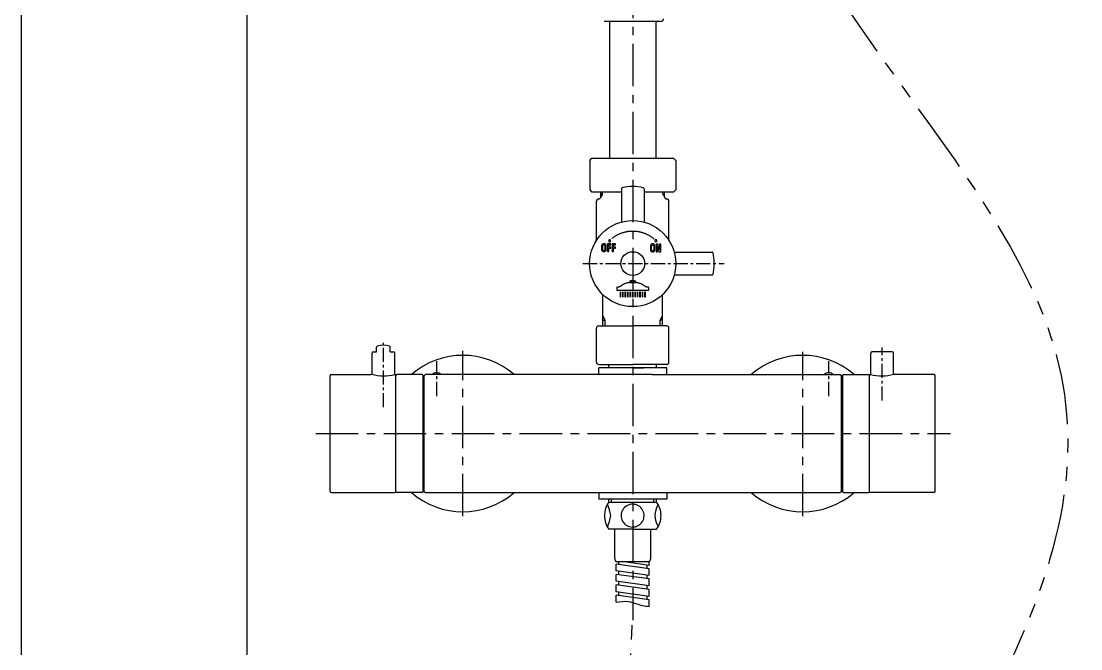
# Model space of a CAD drawing. Header units: millimetres. Extents: x 653 to 1073, y -85 to 509.
# Drawn here: x 750.2 to 843.7, y 49.1 to 104.5 of the extents above; entities that cross this region are included whole.
import ezdxf

# ---------------------------------------------------------------- set-up
doc = ezdxf.new("R2010")
doc.units = ezdxf.units.MM
doc.header["$MEASUREMENT"] = 0
doc.linetypes.add('CENTER', pattern=[2, 1.25, -0.25, 0.25, -0.25])
doc.linetypes.add('PHANTOM', pattern=[2.5, 1.25, -0.25, 0.25, -0.25, 0.25, -0.25])
doc.layers.get('0').update_dxf_attribs({"color": 2})
for name, color, linetype in [('CL', 1, 'CENTER'), ('D', 2, 'Continuous'), ('DWG', 7, 'Continuous'), ('PH', 3, 'PHANTOM')]:
    doc.layers.add(name, color=color, linetype=linetype)

msp = doc.modelspace()

# ---------------------------------------------------------------- linework, layer by layer
for p, q in [((801.464, 89.213), (801.324, 88.971)), ((801.464, 89.213), (801.324, 88.971)), ((801.464, 89.213), (801.464, 89.386)), ((806.784, 89.213), (806.784, 89.386)), ((806.784, 89.213), (806.924, 88.971)), ((806.784, 89.213), (806.924, 88.971))]:
    msp.add_line(p, q)
at = {"ltscale": 0.5}
for p, q in [((801.704, 77.587), (801.704, 78.085)), ((806.544, 77.587), (806.544, 78.085))]:
    msp.add_line(p, q, dxfattribs=at)
at = {"layer": 'CL', "ltscale": 3}
for p, q in [((804.124, 306.489), (804.124, 51.613)), ((789.124, 60.787), (789.124, 75.387)), ((819.124, 60.787), (819.124, 75.287)), ((776.146, 68.087), (832.174, 68.087))]:
    msp.add_line(p, q, dxfattribs=at)
at = {"layer": 'CL'}
for p, q in [((799.723, 83.086), (812.188, 83.086)), ((782.124, 70.412), (782.124, 76.087)), ((826.124, 70.996), (826.124, 75.687)), ((786.824, 71.387), (786.824, 74.461)), ((821.424, 71.387), (821.424, 74.461))]:
    msp.add_line(p, q, dxfattribs=at)
at = {"layer": 'D'}
for p, q in [((750.154, 295.234), (750.154, -17.834)), ((770.069, 270.949), (770.069, -17.091)), ((802.254, 62.048), (802.254, 62.287)), ((805.994, 62.048), (805.994, 62.287))]:
    msp.add_line(p, q, dxfattribs=at)
at = {"layer": 'D', "color": 1}
for p, q in [((802.001, 85.147), (801.988, 85.099)), ((801.988, 85.099), (802.001, 85.052)), ((802.035, 85.181), (802.001, 85.147)), ((802.082, 85.193), (802.035, 85.181)), ((802.129, 85.181), (802.082, 85.193)), ((802.163, 85.147), (802.129, 85.181)), ((802.176, 85.099), (802.163, 85.147)), ((802.163, 85.052), (802.176, 85.099)), ((806.119, 85.189), (806.085, 85.155)), ((806.166, 85.202), (806.119, 85.189)), ((806.214, 85.189), (806.166, 85.202)), ((806.247, 85.155), (806.214, 85.189)), ((806.26, 85.108), (806.247, 85.155)), ((806.247, 85.06), (806.26, 85.108)), ((801.381, 84.672), (801.378, 84.614)), ((801.378, 84.614), (801.378, 84.364)), ((801.378, 84.364), (801.381, 84.303)), ((801.391, 84.72), (801.381, 84.672)), ((801.381, 84.303), (801.391, 84.252)), ((801.408, 84.759), (801.391, 84.72)), ((801.391, 84.252), (801.408, 84.213)), ((801.448, 84.802), (801.408, 84.759)), ((801.408, 84.213), (801.448, 84.169)), ((801.505, 84.828), (801.448, 84.802)), ((801.448, 84.169), (801.505, 84.142)), ((801.486, 84.65), (801.489, 84.674)), ((801.486, 84.333), (801.486, 84.65)), ((801.489, 84.306), (801.486, 84.333)), ((801.489, 84.674), (801.496, 84.695)), ((801.495, 84.282), (801.489, 84.306)), ((801.507, 84.26), (801.495, 84.282)), ((801.496, 84.695), (801.507, 84.714)), ((801.58, 84.837), (801.505, 84.828)), ((801.507, 84.714), (801.527, 84.732)), ((801.526, 84.239), (801.507, 84.26)), ((801.551, 84.226), (801.526, 84.239)), ((801.527, 84.732), (801.552, 84.743)), ((801.581, 84.221), (801.551, 84.226)), ((801.552, 84.743), (801.581, 84.747)), ((801.654, 84.828), (801.58, 84.837)), ((801.581, 84.747), (801.61, 84.743)), ((801.613, 84.226), (801.581, 84.221)), ((801.61, 84.743), (801.633, 84.733)), ((801.639, 84.239), (801.613, 84.226)), ((801.633, 84.733), (801.653, 84.716)), ((801.657, 84.26), (801.639, 84.239)), ((801.653, 84.716), (801.665, 84.696)), ((801.712, 84.802), (801.654, 84.828)), ((801.655, 84.142), (801.712, 84.169)), ((801.667, 84.281), (801.657, 84.26)), ((801.665, 84.696), (801.673, 84.674)), ((801.673, 84.307), (801.667, 84.281)), ((801.673, 84.674), (801.675, 84.65)), ((801.675, 84.336), (801.673, 84.307)), ((801.675, 84.65), (801.675, 84.336)), ((801.752, 84.759), (801.712, 84.802)), ((801.712, 84.169), (801.752, 84.213)), ((801.769, 84.72), (801.752, 84.759)), ((801.752, 84.213), (801.769, 84.253)), ((801.78, 84.672), (801.769, 84.72)), ((801.769, 84.253), (801.779, 84.303)), ((801.779, 84.303), (801.783, 84.364)), ((801.783, 84.614), (801.78, 84.672)), ((801.783, 84.364), (801.783, 84.614)), ((802.198, 84.823), (801.901, 84.823)), ((801.901, 84.823), (801.901, 84.147)), ((802.001, 85.052), (802.035, 85.018)), ((802.01, 84.734), (802.198, 84.734)), ((802.01, 84.538), (802.01, 84.734)), ((802.184, 84.538), (802.01, 84.538)), ((802.01, 84.454), (802.184, 84.454)), ((802.01, 84.147), (802.01, 84.454)), ((802.035, 85.018), (802.082, 85.005)), ((802.082, 85.005), (802.129, 85.018)), ((802.129, 85.018), (802.163, 85.052)), ((802.184, 84.454), (802.184, 84.538)), ((802.198, 84.734), (802.198, 84.823)), ((802.616, 84.823), (802.318, 84.823)), ((802.318, 84.823), (802.318, 84.147)), ((802.427, 84.734), (802.616, 84.734)), ((802.427, 84.538), (802.427, 84.734)), ((802.602, 84.538), (802.427, 84.538)), ((802.427, 84.454), (802.602, 84.454)), ((802.427, 84.147), (802.427, 84.454)), ((802.602, 84.454), (802.602, 84.538)), ((802.616, 84.734), (802.616, 84.823)), ((805.682, 84.658), (805.679, 84.599)), ((805.679, 84.599), (805.679, 84.35)), ((805.679, 84.35), (805.682, 84.288)), ((805.692, 84.706), (805.682, 84.658)), ((805.682, 84.288), (805.693, 84.238)), ((805.709, 84.745), (805.692, 84.706)), ((805.693, 84.238), (805.709, 84.198)), ((805.749, 84.788), (805.709, 84.745)), ((805.709, 84.198), (805.749, 84.154)), ((805.807, 84.814), (805.749, 84.788)), ((805.788, 84.635), (805.79, 84.659)), ((805.788, 84.319), (805.788, 84.635)), ((805.79, 84.292), (805.788, 84.319)), ((805.79, 84.659), (805.797, 84.681)), ((805.797, 84.267), (805.79, 84.292)), ((805.797, 84.681), (805.809, 84.699)), ((805.808, 84.246), (805.797, 84.267)), ((805.882, 84.822), (805.807, 84.814)), ((805.827, 84.224), (805.808, 84.246)), ((805.809, 84.699), (805.828, 84.718)), ((805.852, 84.211), (805.827, 84.224)), ((805.828, 84.718), (805.853, 84.728)), ((805.883, 84.207), (805.852, 84.211)), ((805.853, 84.728), (805.883, 84.732)), ((805.956, 84.814), (805.882, 84.822)), ((805.883, 84.732), (805.911, 84.729)), ((805.915, 84.211), (805.883, 84.207)), ((805.911, 84.729), (805.935, 84.718)), ((805.94, 84.224), (805.915, 84.211)), ((805.935, 84.718), (805.954, 84.701)), ((805.959, 84.246), (805.94, 84.224)), ((805.954, 84.701), (805.967, 84.682)), ((806.013, 84.788), (805.956, 84.814)), ((805.969, 84.267), (805.959, 84.246)), ((805.967, 84.682), (805.974, 84.66)), ((805.975, 84.292), (805.969, 84.267)), ((805.974, 84.66), (805.977, 84.635)), ((805.977, 84.322), (805.975, 84.292)), ((805.977, 84.635), (805.977, 84.322)), ((806.054, 84.745), (806.013, 84.788)), ((806.013, 84.154), (806.054, 84.198)), ((806.071, 84.706), (806.054, 84.745)), ((806.054, 84.198), (806.071, 84.238)), ((806.081, 84.657), (806.071, 84.706)), ((806.071, 84.238), (806.081, 84.289)), ((806.085, 84.599), (806.081, 84.657)), ((806.081, 84.289), (806.085, 84.35)), ((806.085, 85.06), (806.119, 85.027)), ((806.085, 84.35), (806.085, 84.599)), ((806.119, 85.027), (806.166, 85.014)), ((806.166, 85.014), (806.214, 85.027)), ((806.349, 84.808), (806.202, 84.808)), ((806.202, 84.808), (806.202, 84.132)), ((806.214, 85.027), (806.247, 85.06)), ((806.311, 84.646), (806.441, 84.132)), ((806.311, 84.132), (806.311, 84.646)), ((806.486, 84.294), (806.349, 84.808)), ((806.596, 84.808), (806.486, 84.808)), ((806.486, 84.808), (806.486, 84.294)), ((806.596, 84.132), (806.596, 84.808)), ((801.505, 84.142), (801.58, 84.134)), ((801.58, 84.134), (801.655, 84.142)), ((801.901, 84.147), (802.01, 84.147)), ((802.318, 84.147), (802.427, 84.147)), ((805.749, 84.154), (805.807, 84.128)), ((805.807, 84.128), (805.882, 84.119)), ((805.882, 84.119), (805.956, 84.128)), ((805.956, 84.128), (806.013, 84.154)), ((806.202, 84.132), (806.311, 84.132)), ((806.441, 84.132), (806.596, 84.132)), ((803.604, 81.371), (803.549, 81.357)), ((803.663, 81.384), (803.604, 81.371)), ((803.727, 81.395), (803.663, 81.384)), ((803.796, 81.405), (803.727, 81.395)), ((803.87, 81.412), (803.796, 81.405)), ((803.826, 81.4), (803.826, 81.479)), ((803.826, 81.479), (804.414, 81.479)), ((804.414, 81.4), (803.826, 81.4)), ((803.949, 81.418), (803.87, 81.412)), ((803.922, 81.4), (803.922, 81.578)), ((803.922, 81.578), (804.319, 81.578)), ((804.319, 81.4), (803.922, 81.4)), ((804.034, 81.421), (803.949, 81.418)), ((804.125, 81.423), (804.034, 81.421)), ((804.125, 81.423), (804.125, 81.423)), ((804.215, 81.421), (804.125, 81.423)), ((804.3, 81.418), (804.215, 81.421)), ((804.379, 81.412), (804.3, 81.418)), ((804.319, 81.578), (804.319, 81.4)), ((804.453, 81.405), (804.379, 81.412)), ((804.414, 81.479), (804.414, 81.4)), ((804.522, 81.395), (804.453, 81.405)), ((804.586, 81.384), (804.522, 81.395)), ((804.645, 81.371), (804.586, 81.384)), ((804.7, 81.357), (804.645, 81.371)), ((802.713, 80.969), (802.709, 80.936)), ((802.709, 80.936), (802.709, 80.737)), ((802.709, 80.737), (802.714, 80.737)), ((802.726, 80.989), (802.713, 80.969)), ((802.714, 80.737), (804.125, 80.737)), ((802.752, 80.995), (802.726, 80.989)), ((802.807, 80.999), (802.752, 80.995)), ((802.842, 81.003), (802.807, 80.999)), ((802.807, 80.999), (802.807, 80.999)), ((802.875, 81.01), (802.842, 81.003)), ((802.906, 81.018), (802.875, 81.01)), ((802.935, 81.028), (802.906, 81.018)), ((802.963, 81.04), (802.935, 81.028)), ((802.989, 81.053), (802.963, 81.04)), ((803.015, 81.067), (802.989, 81.053)), ((803.041, 81.083), (803.015, 81.067)), ((803.033, 80.136), (803.033, 80.59)), ((803.033, 80.59), (803.049, 80.59)), ((803.066, 81.1), (803.041, 81.083)), ((803.049, 80.59), (803.049, 80.136)), ((803.091, 81.117), (803.066, 81.1)), ((803.117, 81.136), (803.091, 81.117)), ((803.143, 81.155), (803.117, 81.136)), ((803.17, 81.174), (803.143, 81.155)), ((803.198, 81.193), (803.17, 81.174)), ((803.227, 81.213), (803.198, 81.193)), ((803.258, 81.233), (803.227, 81.213)), ((803.249, 80.124), (803.249, 80.578)), ((803.249, 80.578), (803.265, 80.578)), ((803.292, 81.252), (803.258, 81.233)), ((803.265, 80.578), (803.265, 80.124)), ((803.327, 81.272), (803.292, 81.252)), ((803.365, 81.29), (803.327, 81.272)), ((803.406, 81.308), (803.365, 81.29)), ((803.45, 81.326), (803.406, 81.308)), ((803.498, 81.342), (803.45, 81.326)), ((803.465, 80.124), (803.465, 80.578)), ((803.465, 80.578), (803.481, 80.578)), ((803.481, 80.578), (803.481, 80.124)), ((803.549, 81.357), (803.498, 81.342)), ((803.68, 80.124), (803.68, 80.578)), ((803.68, 80.578), (803.697, 80.578)), ((803.697, 80.578), (803.697, 80.124)), ((803.896, 80.124), (803.896, 80.578)), ((803.896, 80.578), (803.913, 80.578)), ((803.913, 80.578), (803.913, 80.124)), ((804.112, 80.124), (804.112, 80.578)), ((804.112, 80.578), (804.129, 80.578)), ((804.125, 80.737), (805.535, 80.737)), ((804.129, 80.578), (804.129, 80.124)), ((804.328, 80.124), (804.328, 80.578)), ((804.328, 80.578), (804.344, 80.578)), ((804.344, 80.578), (804.344, 80.124)), ((804.544, 80.124), (804.544, 80.578)), ((804.544, 80.578), (804.56, 80.578)), ((804.56, 80.578), (804.56, 80.124)), ((804.751, 81.342), (804.7, 81.357)), ((804.799, 81.326), (804.751, 81.342)), ((804.759, 80.124), (804.759, 80.578)), ((804.759, 80.578), (804.776, 80.578)), ((804.776, 80.578), (804.776, 80.124)), ((804.843, 81.308), (804.799, 81.326)), ((804.884, 81.29), (804.843, 81.308)), ((804.922, 81.272), (804.884, 81.29)), ((804.958, 81.252), (804.922, 81.272)), ((804.991, 81.233), (804.958, 81.252)), ((804.975, 80.124), (804.975, 80.578)), ((804.975, 80.578), (804.992, 80.578)), ((805.022, 81.213), (804.991, 81.233)), ((804.992, 80.578), (804.992, 80.124)), ((805.052, 81.193), (805.022, 81.213)), ((805.08, 81.174), (805.052, 81.193)), ((805.107, 81.155), (805.08, 81.174)), ((805.133, 81.136), (805.107, 81.155)), ((805.158, 81.117), (805.133, 81.136)), ((805.183, 81.1), (805.158, 81.117)), ((805.209, 81.083), (805.183, 81.1)), ((805.191, 80.124), (805.191, 80.578)), ((805.191, 80.578), (805.208, 80.578)), ((805.208, 80.578), (805.208, 80.124)), ((805.234, 81.067), (805.209, 81.083)), ((805.26, 81.053), (805.234, 81.067)), ((805.287, 81.04), (805.26, 81.053)), ((805.314, 81.028), (805.287, 81.04)), ((805.344, 81.018), (805.314, 81.028)), ((805.375, 81.01), (805.344, 81.018)), ((805.407, 81.003), (805.375, 81.01)), ((805.443, 80.999), (805.407, 81.003)), ((805.498, 80.995), (805.443, 80.999)), ((805.523, 80.989), (805.498, 80.995)), ((805.536, 80.969), (805.523, 80.989)), ((805.535, 80.737), (805.54, 80.737)), ((805.54, 80.936), (805.536, 80.969)), ((805.54, 80.737), (805.54, 80.936)), ((803.049, 80.136), (803.033, 80.136)), ((803.265, 80.124), (803.249, 80.124)), ((803.481, 80.124), (803.465, 80.124)), ((803.697, 80.124), (803.68, 80.124)), ((803.913, 80.124), (803.896, 80.124)), ((804.129, 80.124), (804.112, 80.124)), ((804.344, 80.124), (804.328, 80.124)), ((804.56, 80.124), (804.544, 80.124)), ((804.776, 80.124), (804.759, 80.124)), ((804.992, 80.124), (804.975, 80.124)), ((805.208, 80.124), (805.191, 80.124))]:
    msp.add_line(p, q, dxfattribs=at)
at = {"layer": 'D', "ltscale": 0.5}
for p, q in [((801.704, 78.085), (801.483, 78.467)), ((806.544, 78.087), (806.763, 78.467))]:
    msp.add_line(p, q, dxfattribs=at)
at = {"layer": 'D', "color": 7}
msp.add_line((802.024, 62.048), (806.224, 62.048), dxfattribs=at)
at = {"layer": 'D'}
msp.add_spline([(802.672, 53.197), (803.734, 53.268), (804.473, 53.062), (805.572, 52.818)], degree=3, dxfattribs=at)
at = {"layer": 'D', "color": 1}
for points in [[(803.826, 81.479), (804.414, 81.479), (803.826, 81.4), (804.414, 81.4)], [(803.922, 81.578), (804.319, 81.578), (803.922, 81.4), (804.319, 81.4)], [(803.033, 80.59), (803.049, 80.59), (803.033, 80.136), (803.049, 80.136)], [(803.249, 80.578), (803.265, 80.578), (803.249, 80.124), (803.265, 80.124)], [(803.465, 80.578), (803.481, 80.578), (803.465, 80.124), (803.481, 80.124)], [(803.68, 80.578), (803.697, 80.578), (803.68, 80.124), (803.697, 80.124)], [(803.896, 80.578), (803.913, 80.578), (803.896, 80.124), (803.913, 80.124)], [(804.112, 80.578), (804.129, 80.578), (804.112, 80.124), (804.129, 80.124)], [(804.328, 80.578), (804.344, 80.578), (804.328, 80.124), (804.344, 80.124)], [(804.544, 80.578), (804.56, 80.578), (804.544, 80.124), (804.56, 80.124)], [(804.759, 80.578), (804.776, 80.578), (804.759, 80.124), (804.776, 80.124)], [(804.975, 80.578), (804.992, 80.578), (804.975, 80.124), (804.992, 80.124)], [(805.191, 80.578), (805.208, 80.578), (805.191, 80.124), (805.208, 80.124)]]:
    msp.add_solid(points, dxfattribs=at)
at = {"layer": 'DWG'}
for p, q in [((801.604, 104.473), (806.643, 104.473)), ((802.074, 104.473), (802.074, 92.386)), ((806.174, 104.473), (806.174, 92.386)), ((800.329, 92.186), (800.529, 92.386)), ((800.329, 92.186), (800.329, 89.586)), ((800.529, 92.386), (804.124, 92.386)), ((804.124, 92.386), (807.718, 92.386)), ((807.718, 92.386), (807.918, 92.186)), ((807.918, 92.186), (807.918, 89.586)), ((800.329, 89.586), (800.529, 89.386)), ((803.123, 89.386), (800.529, 89.386)), ((801.324, 88.986), (801.324, 89.386)), ((801.324, 88.986), (801.324, 89.386)), ((801.464, 89.213), (801.324, 89.213)), ((801.464, 89.213), (801.324, 89.213)), ((803.123, 89.681), (803.123, 86.752)), ((805.123, 89.681), (805.123, 86.752)), ((807.718, 89.386), (805.123, 89.386)), ((806.784, 89.213), (806.924, 89.213)), ((806.784, 89.213), (806.924, 89.213)), ((806.924, 88.986), (806.924, 89.386)), ((806.924, 88.986), (806.924, 89.386)), ((807.918, 89.586), (807.718, 89.386)), ((800.924, 85.136), (800.924, 88.586)), ((801.124, 88.786), (801.124, 88.786)), ((801.124, 88.786), (801.124, 88.786)), ((807.124, 88.786), (807.124, 88.786)), ((807.124, 88.786), (807.124, 88.786)), ((807.324, 85.134), (807.324, 88.586)), ((801.484, 78.085), (801.704, 78.085)), ((806.764, 78.085), (806.544, 78.085)), ((800.923, 74.387), (800.923, 77.387)), ((801.123, 77.587), (804.124, 77.587)), ((807.123, 77.587), (804.124, 77.587)), ((807.323, 74.387), (807.323, 77.387)), ((781.124, 73.387), (781.124, 75.187)), ((781.224, 75.287), (781.524, 75.287)), ((781.524, 75.287), (781.524, 75.714)), ((782.724, 75.287), (782.724, 75.714)), ((782.724, 75.287), (783.024, 75.287)), ((783.124, 73.36), (783.124, 75.187)), ((825.124, 73.36), (825.124, 75.187)), ((826.124, 75.287), (825.224, 75.287)), ((827.024, 75.287), (826.124, 75.287)), ((827.124, 73.387), (827.124, 75.187)), ((801.123, 74.187), (804.124, 74.187)), ((806.223, 73.887), (801.123, 73.887)), ((802.023, 73.887), (801.123, 73.887)), ((803.124, 73.887), (801.123, 73.887)), ((801.123, 73.287), (801.123, 73.887)), ((802.023, 73.887), (802.023, 74.187)), ((804.123, 73.887), (803.17, 73.887)), ((804.123, 73.887), (805.076, 73.887)), ((807.123, 74.187), (804.124, 74.187)), ((807.123, 73.887), (805.124, 73.887)), ((806.223, 73.887), (806.223, 74.187)), ((807.123, 73.887), (806.223, 73.887)), ((807.123, 73.887), (806.223, 73.887)), ((807.123, 73.287), (807.123, 73.887)), ((777.424, 62.987), (777.424, 73.187)), ((777.524, 73.287), (781.024, 73.287)), ((783.224, 62.987), (783.224, 73.187)), ((785.524, 73.287), (783.324, 73.287)), ((785.624, 62.987), (785.624, 73.187)), ((785.624, 73.187), (785.724, 73.187)), ((785.824, 73.287), (785.724, 73.187)), ((785.724, 71.387), (785.724, 73.187)), ((786.824, 73.287), (785.824, 73.287)), ((805.804, 73.287), (786.824, 73.287)), ((805.804, 73.287), (821.424, 73.287)), ((821.424, 73.287), (822.424, 73.287)), ((822.424, 73.287), (822.524, 73.187)), ((822.524, 73.187), (822.524, 62.987)), ((822.524, 73.187), (822.624, 73.187)), ((822.624, 73.187), (822.624, 62.987)), ((822.624, 71.967), (822.624, 73.187)), ((822.724, 73.287), (824.924, 73.287)), ((825.024, 62.987), (825.024, 73.187)), ((830.724, 73.287), (827.224, 73.287)), ((830.824, 62.987), (830.824, 73.187)), ((785.724, 62.987), (785.724, 71.387)), ((785.724, 64.107), (785.724, 71.387)), ((777.524, 62.887), (783.124, 62.887)), ((785.524, 62.887), (783.324, 62.887)), ((785.724, 62.987), (785.624, 62.987)), ((785.724, 62.987), (785.824, 62.887)), ((785.824, 62.887), (801.124, 62.887)), ((801.124, 62.887), (807.124, 62.887)), ((801.124, 62.887), (801.124, 62.287)), ((807.124, 62.887), (822.424, 62.887)), ((807.124, 62.887), (807.124, 62.287)), ((822.524, 62.987), (822.424, 62.887)), ((822.524, 62.987), (822.624, 62.987)), ((822.724, 62.887), (824.924, 62.887)), ((830.724, 62.887), (825.124, 62.887)), ((807.124, 62.287), (801.124, 62.287)), ((802.028, 62.048), (802.028, 62.287)), ((806.823, 62.287), (806.218, 62.287)), ((806.823, 62.287), (806.218, 62.287)), ((806.219, 62.048), (806.219, 62.287)), ((804.1, 59.648), (802.024, 59.648)), ((802.532, 57.051), (802.532, 59.648)), ((804.1, 59.648), (806.224, 59.648)), ((805.712, 57.051), (805.712, 59.648)), ((802.672, 56.788), (802.872, 56.788)), ((805.572, 56.158), (802.672, 56.565)), ((802.672, 55.96), (802.672, 56.565)), ((802.872, 56.788), (805.572, 56.788)), ((802.872, 56.788), (802.872, 56.537)), ((805.572, 56.454), (803.196, 56.788)), ((805.372, 56.482), (805.372, 56.186)), ((805.572, 56.454), (805.572, 56.788)), ((805.572, 55.552), (805.572, 56.158)), ((805.572, 55.552), (802.672, 55.96)), ((805.572, 55.256), (802.672, 55.663)), ((802.672, 55.058), (802.672, 55.663)), ((802.872, 55.931), (802.872, 55.635)), ((805.372, 55.58), (805.372, 55.284)), ((805.572, 55.552), (805.572, 55.886)), ((805.572, 54.65), (805.572, 55.256)), ((805.572, 54.65), (802.672, 55.058)), ((805.572, 54.326), (802.672, 54.733)), ((802.672, 54.127), (802.672, 54.733)), ((802.872, 55.029), (802.872, 54.705)), ((805.372, 54.678), (805.372, 54.354)), ((805.572, 53.72), (805.572, 54.326)), ((805.572, 53.72), (802.672, 54.127)), ((805.572, 53.424), (802.672, 53.831)), ((802.672, 53.197), (802.672, 53.831)), ((802.872, 54.099), (802.872, 53.803)), ((805.372, 53.748), (805.372, 53.452)), ((805.572, 53.72), (805.572, 54.054)), ((805.572, 52.818), (805.572, 53.424))]:
    msp.add_line(p, q, dxfattribs=at)
at = {"layer": 'DWG', "linetype": 'Continuous'}
for p, q in [((802.268, 85.284), (802.309, 85.318)), ((802.309, 85.318), (802.352, 85.351)), ((802.352, 85.351), (802.394, 85.384)), ((802.394, 85.384), (802.438, 85.416)), ((802.438, 85.416), (802.482, 85.447)), ((802.482, 85.447), (802.527, 85.477)), ((802.527, 85.477), (802.572, 85.507)), ((802.572, 85.507), (802.617, 85.535)), ((802.617, 85.535), (802.664, 85.563)), ((802.664, 85.563), (802.71, 85.59)), ((802.71, 85.59), (802.758, 85.616)), ((802.758, 85.616), (802.805, 85.641)), ((802.805, 85.641), (802.853, 85.665)), ((802.853, 85.665), (802.902, 85.688)), ((802.902, 85.688), (802.951, 85.711)), ((802.951, 85.711), (803.001, 85.732)), ((803.001, 85.732), (803.051, 85.753)), ((803.051, 85.753), (803.101, 85.773)), ((803.101, 85.773), (803.152, 85.791)), ((803.152, 85.791), (803.203, 85.809)), ((803.203, 85.809), (803.254, 85.826)), ((803.254, 85.826), (803.306, 85.842)), ((803.306, 85.842), (803.358, 85.857)), ((803.358, 85.857), (803.411, 85.871)), ((803.411, 85.871), (803.464, 85.884)), ((803.464, 85.884), (803.517, 85.896)), ((803.517, 85.896), (803.571, 85.907)), ((803.571, 85.907), (803.624, 85.917)), ((803.624, 85.917), (803.679, 85.926)), ((803.679, 85.926), (803.733, 85.934)), ((803.733, 85.934), (803.787, 85.941)), ((803.787, 85.941), (803.842, 85.946)), ((803.842, 85.946), (803.897, 85.951)), ((803.897, 85.951), (803.953, 85.955)), ((803.953, 85.955), (804.008, 85.958)), ((804.008, 85.958), (804.064, 85.959)), ((804.064, 85.959), (804.119, 85.96)), ((804.119, 85.96), (804.177, 85.959)), ((804.177, 85.959), (804.234, 85.958)), ((804.234, 85.958), (804.29, 85.955)), ((804.29, 85.955), (804.347, 85.951)), ((804.347, 85.951), (804.403, 85.946)), ((804.403, 85.946), (804.459, 85.94)), ((804.459, 85.94), (804.514, 85.933)), ((804.514, 85.933), (804.569, 85.925)), ((804.569, 85.925), (804.624, 85.916)), ((804.624, 85.916), (804.679, 85.905)), ((804.679, 85.905), (804.733, 85.894)), ((804.733, 85.894), (804.787, 85.882)), ((804.787, 85.882), (804.84, 85.869)), ((804.84, 85.869), (804.893, 85.854)), ((804.893, 85.854), (804.946, 85.839)), ((804.946, 85.839), (804.998, 85.823)), ((804.998, 85.823), (805.05, 85.806)), ((805.05, 85.806), (805.101, 85.788)), ((805.101, 85.788), (805.152, 85.769)), ((805.152, 85.769), (805.202, 85.749)), ((805.202, 85.749), (805.252, 85.728)), ((805.252, 85.728), (805.302, 85.706)), ((805.302, 85.706), (805.351, 85.683)), ((805.351, 85.683), (805.399, 85.66)), ((805.399, 85.66), (805.447, 85.635)), ((805.447, 85.635), (805.495, 85.61)), ((805.495, 85.61), (805.542, 85.584)), ((805.542, 85.584), (805.588, 85.557)), ((805.588, 85.557), (805.634, 85.529)), ((805.634, 85.529), (805.679, 85.5)), ((805.679, 85.5), (805.724, 85.471)), ((805.724, 85.471), (805.768, 85.441)), ((805.768, 85.441), (805.812, 85.409)), ((805.812, 85.409), (805.855, 85.378)), ((805.855, 85.378), (805.897, 85.345)), ((805.897, 85.345), (805.939, 85.312)), ((805.939, 85.312), (805.98, 85.277))]:
    msp.add_line(p, q, dxfattribs=at)
at = {"layer": 'DWG', "color": 1, "linetype": 'Continuous'}
for p, q in [((806.085, 85.155), (806.072, 85.108)), ((806.072, 85.108), (806.085, 85.06))]:
    msp.add_line(p, q, dxfattribs=at)
at = {"layer": 'DWG', "ltscale": 0.5}
for p, q in [((801.483, 77.587), (801.483, 80.353)), ((806.763, 77.587), (806.763, 80.353))]:
    msp.add_line(p, q, dxfattribs=at)
for radius in [3.8, 1.05]:
    msp.add_circle((804.123, 83.086), radius, dxfattribs=at)
at = {"layer": 'DWG'}
for centre, radius, start, end in [((806.643, 104.673), 0.2, 270, 0), ((803.223, 89.681), 0.1, 103.34236, 180), ((804.123, 85.886), 4, 76.65764, 103.34236), ((805.023, 89.681), 0.1, 0, 76.65764), ((801.124, 88.986), 0.2, 270, 360), ((801.124, 88.986), 0.2, 270, 360), ((807.124, 88.986), 0.2, 180, 270), ((807.124, 88.986), 0.2, 180, 270), ((801.124, 88.586), 0.2, 90, 180), ((801.124, 88.586), 0.2, 90, 180), ((807.124, 88.586), 0.2, 0, 90), ((807.124, 88.586), 0.2, 0, 90), ((801.123, 77.387), 0.2, 90, 180), ((807.123, 77.387), 0.2, 0, 90), ((781.624, 75.714), 0.1, 106.60155, 180), ((782.124, 74.037), 1.85, 73.39845, 106.60155), ((782.624, 75.714), 0.1, 360, 73.39845), ((781.224, 75.187), 0.1, 90, 180), ((783.024, 75.187), 0.1, 360, 90), ((789.124, 68.087), 6.9, 48.90521, 131.09479), ((819.124, 68.087), 6.9, 48.90521, 131.09479), ((825.224, 75.187), 0.1, 90, 180), ((827.024, 75.187), 0.1, 0, 90), ((801.123, 74.387), 0.2, 180, 270), ((807.123, 74.387), 0.2, 270, 0), ((777.524, 73.187), 0.1, 90, 180), ((781.024, 73.387), 0.1, 270, 360), ((782.127, 76.953), 3.78, 254.15391, 285.50478), ((783.224, 73.36), 0.1, 180, 240), ((783.124, 73.187), 0.1, 0, 60), ((783.324, 73.187), 0.1, 90, 180), ((785.524, 73.187), 0.1, 0, 90), ((785.524, 73.187), 0.1, 0, 90), ((786.824, 72.913), 0.547, 43.05611, 136.94389), ((821.424, 72.913), 0.547, 43.05611, 136.94389), ((822.724, 73.187), 0.1, 90, 180), ((822.724, 73.187), 0.1, 90, 180), ((824.924, 73.187), 0.1, 0, 90), ((825.124, 73.187), 0.1, 120, 180), ((825.024, 73.36), 0.1, 300, 0), ((826.121, 76.953), 3.78, 254.49522, 285.84609), ((827.224, 73.387), 0.1, 180, 270), ((830.724, 73.187), 0.1, 0, 90), ((777.524, 62.987), 0.1, 180, 270), ((783.124, 62.987), 0.1, 270, 0), ((783.324, 62.987), 0.1, 180, 270), ((789.124, 68.087), 6.9, 228.90521, 311.09479), ((785.524, 62.987), 0.1, 270, 360), ((785.524, 62.987), 0.1, 270, 0), ((785.524, 62.987), 0.1, 270, 360), ((819.124, 68.087), 6.9, 228.90521, 311.09479), ((822.724, 62.987), 0.1, 180, 270), ((822.724, 62.987), 0.1, 180, 270), ((822.724, 62.987), 0.1, 180, 270), ((824.924, 62.987), 0.1, 270, 360), ((825.124, 62.987), 0.1, 180, 270), ((830.724, 62.987), 0.1, 270, 0), ((803.624, 60.848), 2, 143.1301, 180), ((799.465, 60.599), 2.729, 5.13191, 27.23023), ((804.1, 60.844), 1.005, 88.65191, 270.21892), ((804.124, 60.844), 1.005, 268.65659, 90), ((808.782, 60.599), 2.729, 152.76977, 174.86809), ((804.624, 60.848), 2, 0, 36.8699), ((803.624, 60.848), 2, 180, 216.8699), ((799.465, 61.096), 2.729, 332.76977, 354.86809), ((808.782, 61.096), 2.729, 185.13191, 207.23023), ((804.624, 60.848), 2, 323.1301, 360), ((802.832, 57.042), 0.3, 178.26763, 237.8), ((805.412, 57.042), 0.3, 302.2, 1.73237)]:
    msp.add_arc(centre, radius, start, end, dxfattribs=at)
at = {"layer": 'PH', "ltscale": 5}
for p, q in [((807.789, 84.086), (811.118, 84.086)), ((807.789, 82.086), (811.118, 82.086))]:
    msp.add_line(p, q, dxfattribs=at)
for centre, radius, start, end in [((811.118, 83.986), 0.1, 13.34236, 90), ((807.323, 83.086), 4, 346.65764, 13.34236), ((811.118, 82.186), 0.1, 270, 346.65764)]:
    msp.add_arc(centre, radius, start, end, dxfattribs=at)
msp.add_open_spline([(814.124, 130.152), (812.428, 113.045), (843.926, 86.812), (843.395, 54.153), (822.148, 21.759), (802.921, 37.984), (804.124, 51.655)], degree=3, knots=[0, 0, 0, 0, 322.318004, 500.645703, 665.290472, 735.400175, 735.400175, 735.400175, 735.400175], dxfattribs=at)

doc.saveas('drawing.dxf')
